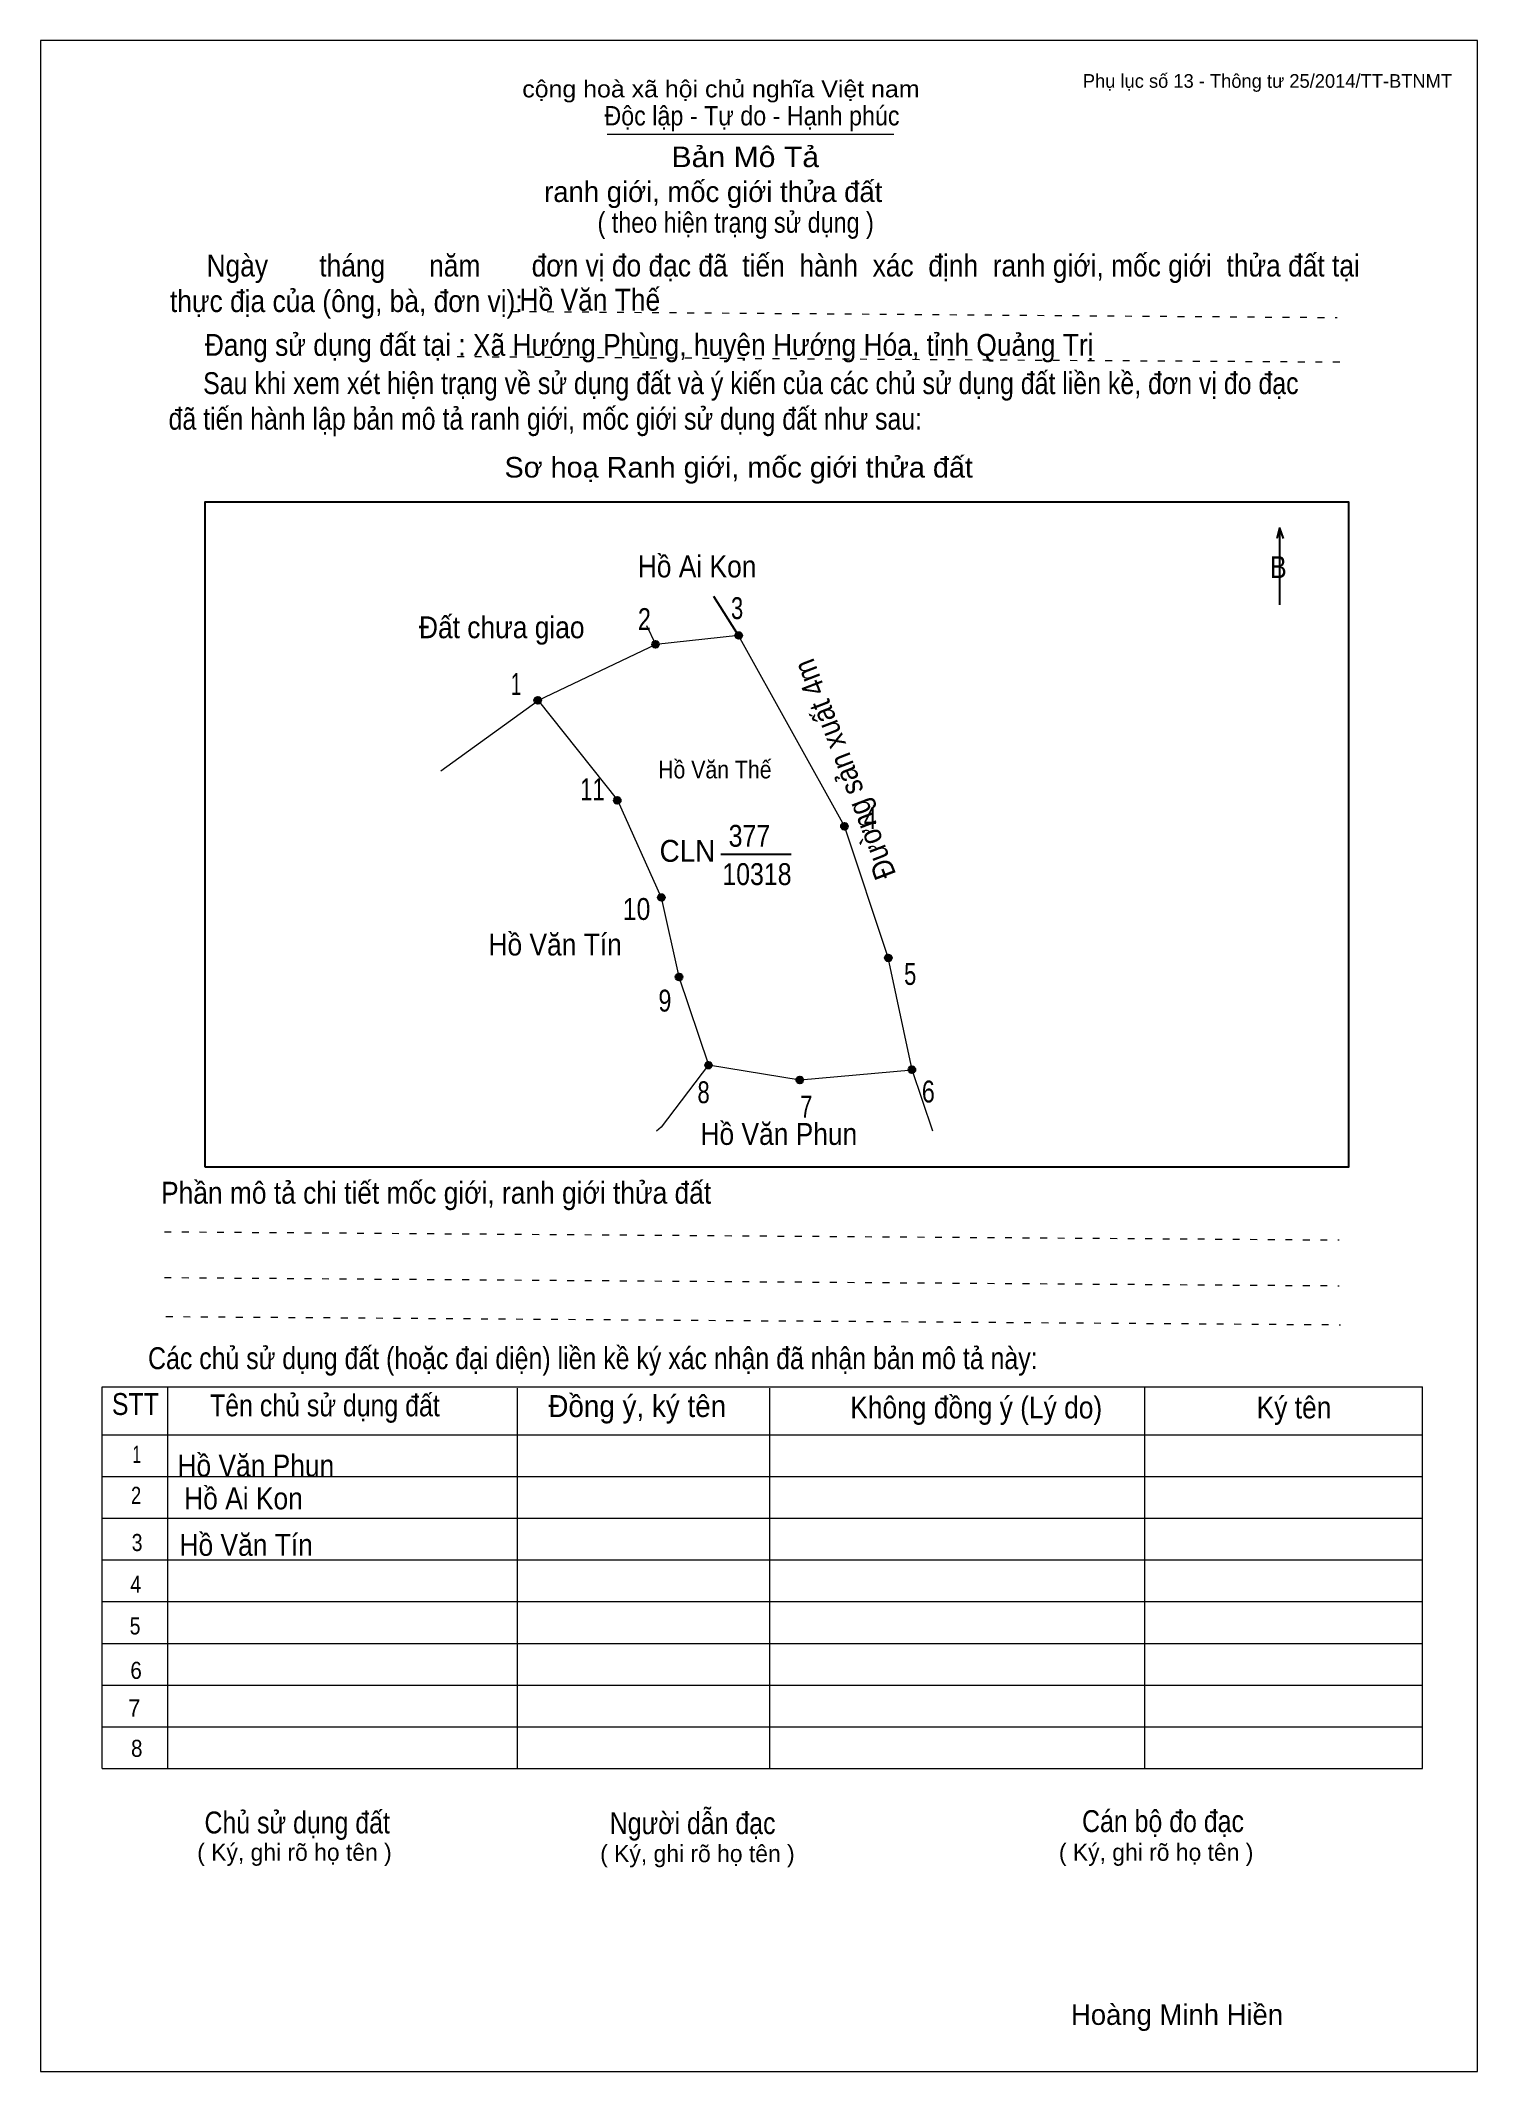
# Model space of a CAD drawing. Header units: centimetres. Extents: x 0 to 21, y 0 to 29.7.
import ezdxf
from ezdxf.enums import TextEntityAlignment as Align

# ---------------------------------------------------------------- set-up
doc = ezdxf.new("R2010")
doc.units = ezdxf.units.CM
doc.header["$LTSCALE"] = 0.13
doc.linetypes.add('DOTTED', pattern=[1.5, 0.3, -1.2])
for name, color, linetype, lineweight in [('1', 7, 'Continuous', 13), ('32', 7, 'Continuous', 25), ('33', 7, 'Continuous', 25), ('61', 7, 'Continuous', 13), ('62', 7, 'Continuous', 13)]:
    doc.layers.add(name, color=color, linetype=linetype, lineweight=lineweight)
for name, color, linetype in [('34', 7, 'Continuous'), ('45', 7, 'Continuous'), ('63', 7, 'Continuous')]:
    doc.layers.add(name, color=color, linetype=linetype)

msp = doc.modelspace()

# ---------------------------------------------------------------- hatches: boundary and pattern name
at = {"layer": '32'}
for points in [[(9.0373, 20.8698, 1), (8.9373, 20.8698, 1)], [(10.2531, 21.0002, 1), (10.1531, 21.0002, 1)], [(7.3158, 20.0521, 1), (7.2158, 20.0521, 1)], [(8.4778, 18.5888, 1), (8.3778, 18.5888, 1)], [(11.7986, 18.2096, 1), (11.6986, 18.2096, 1)], [(9.1234, 17.1686, 1), (9.0234, 17.1686, 1)], [(12.4403, 16.2854, 1), (12.3403, 16.2854, 1)], [(9.3816, 16.0065, 1), (9.2816, 16.0065, 1)], [(9.812, 14.7154, 1), (9.712, 14.7154, 1)], [(12.7846, 14.65, 1), (12.6846, 14.65, 1)], [(11.1462, 14.5002, 1), (11.0462, 14.5002, 1)]]:
    msp.add_hatch(color=256, dxfattribs=at).paths.add_polyline_path(points)

# ---------------------------------------------------------------- linework, layer by layer
at = {"layer": '1', "lineweight": 25}
msp.add_line((10.2, 21), (9.84, 21.57), dxfattribs=at)
at = {"layer": '1'}
msp.add_lwpolyline([(21, 0), (21, 29.7), (0, 29.7), (0, 0)], close=True, dxfattribs=at)
at = {"layer": '32'}
for centre in [(8.9873, 20.8698), (10.2031, 21.0002), (7.2658, 20.0521), (8.4278, 18.5888), (11.7486, 18.2096), (9.0734, 17.1686), (12.3903, 16.2854), (9.3316, 16.0065), (9.762, 14.7154), (12.7346, 14.65), (11.0962, 14.5002)]:
    msp.add_circle(centre, 0.05, dxfattribs=at)
at = {"layer": '33'}
msp.add_line((9.94, 17.8), (10.97, 17.8), dxfattribs=at)
at = {"layer": '61'}
for p, q in [((8.99, 20.87), (8.86, 21.14)), ((8.99, 20.87), (7.27, 20.05)), ((5.85, 19.02), (7.27, 20.05)), ((13.04, 13.75), (12.74, 14.65))]:
    msp.add_line(p, q, dxfattribs=at)
for points in [[(12.74, 14.65), (12.39, 16.29), (11.75, 18.21), (10.2, 21), (8.99, 20.87)], [(7.27, 20.05), (8.43, 18.59), (9.07, 17.17), (9.33, 16.01), (9.76, 14.72)], [(9.76, 14.72), (9.07, 13.81), (9, 13.75)], [(9.76, 14.72), (11.1, 14.5), (12.74, 14.65)]]:
    msp.add_lwpolyline(points, dxfattribs=at)
at = {"layer": '62'}
for p, q in [((8.28, 28.33), (12.47, 28.33)), ((0.9, 10.01), (20.2, 10.01)), ((0.9, 4.43), (0.9, 10.01)), ((1.86, 4.43), (1.86, 10.01)), ((6.97, 4.43), (6.97, 9.99)), ((10.66, 4.43), (10.66, 9.99)), ((16.14, 4.43), (16.14, 10.01)), ((20.2, 4.43), (20.2, 10.01)), ((0.9, 9.31), (20.2, 9.31)), ((0.9, 8.7), (20.2, 8.7)), ((0.9, 8.09), (20.2, 8.09)), ((0.9, 7.48), (20.2, 7.48)), ((0.9, 6.87), (20.2, 6.87)), ((0.9, 6.26), (20.2, 6.26)), ((0.9, 5.65), (20.2, 5.65)), ((0.9, 5.04), (20.2, 5.04)), ((0.9, 4.43), (20.2, 4.43))]:
    msp.add_line(p, q, dxfattribs=at)
at = {"layer": '62', "linetype": 'DOTTED'}
for p, q in [((6.89, 25.74), (18.95, 25.65)), ((6.09, 25.08), (19.04, 25)), ((1.81, 12.28), (18.98, 12.16)), ((1.81, 11.61), (18.98, 11.49)), ((1.83, 11.04), (19, 10.92))]:
    msp.add_line(p, q, dxfattribs=at)
at = {"layer": '62', "lineweight": 25}
for p, q in [((18.11, 22.58), (18.11, 21.45)), ((18.11, 22.57), (18.07, 22.42)), ((18.11, 22.57), (18.16, 22.42))]:
    msp.add_line(p, q, dxfattribs=at)
msp.add_lwpolyline([(2.4, 13.23), (19.12, 13.23), (19.12, 22.95), (2.4, 22.95)], close=True, dxfattribs=at)

# ---------------------------------------------------------------- texts
at = {"layer": '32'}
for s, width, p in [('2', 0.8, (8.825, 21.08)), ('3', 0.75, (10.18, 21.24)), ('1', 0.65, (6.95, 20.13)), ('11', 0.75, (8.065, 18.59)), ('4', 0.8, (12.125, 18.17)), ('10', 0.85, (8.71, 16.84)), ('5', 0.75, (12.71, 15.89)), ('9', 0.8, (9.125, 15.5)), ('8', 0.75, (9.69, 14.16)), ('7', 0.75, (11.19, 13.95)), ('6', 0.8, (12.975, 14.17))]:
    msp.add_text(s, height=0.32, dxfattribs=dict(at, width=width)).set_placement(p, align=Align.CENTER)
at = {"layer": '33'}
for s, width, p in [('Hồ Ai Kon', 0.9, (9.595, 21.85)), ('Đất chưa giao', 0.9, (6.74, 20.96)), ('377', 0.85, (10.36, 17.91)), ('10318', 0.85, (10.47, 17.35)), ('Hồ Văn Tín', 0.9, (7.52, 16.32)), ('Hồ Văn Phun', 0.9, (10.79, 13.55)), ('Hồ Ai Kon', 0.9, (2.965, 8.22))]:
    msp.add_text(s, height=0.32, dxfattribs=dict(at, width=width)).set_placement(p, align=Align.CENTER)
at = {"layer": '33', "width": 0.9}
msp.add_text('Đường sản xuất 4m', height=0.3184, rotation=111, dxfattribs=at).set_placement((11.8981, 19.0979), align=Align.CENTER)
at = {"layer": '33', "width": 0.95}
msp.add_text('CLN', height=0.32, dxfattribs=at).set_placement((9.86, 17.69), align=Align.RIGHT)
at = {"layer": '34', "width": 0.9}
for s, p in [('Hồ Văn Thế', (7, 25.75)), ('Hồ Văn Phun', (2, 8.7)), ('Hồ Văn Tín', (2.03, 7.54))]:
    msp.add_text(s, height=0.32, dxfattribs=at).set_placement(p)
at = {"layer": '45', "width": 0.9}
msp.add_text('Hồ Văn Thế', height=0.2581, dxfattribs=at).set_placement((9.855, 18.91), align=Align.CENTER)
at = {"layer": '62'}
for s, height, width, p in [('cộng hoà xã hội chủ nghĩa Việt nam', 0.2474, 1.1, (7.04, 28.87)), ('Độc lập - Tự do - Hạnh phúc', 0.2828, 0.9, (8.24, 28.46)), ('Bản Mô Tả', 0.3, 1.1, (9.22, 27.85)), ('( theo hiện trạng sử dụng )', 0.3, 0.85, (8.14, 26.89)), ('     Ngày       tháng      năm       đơn vị đo đạc đã  tiến  hành  xác  định  ranh giới, mốc giới  thửa đất tại ', 0.32, 0.9, (1.89, 26.25)), ('thực địa của (ông, bà, đơn vị): ', 0.32, 0.9, (1.89, 25.73)), ('Đang sử dụng đất tại : Xã Hướng Phùng, huyện Hướng Hóa, tỉnh Quảng Trị', 0.32, 0.9, (2.4, 25.09)), ('     Sau khi xem xét hiện trạng về sử dụng đất và ý kiến của các chủ sử dụng đất liền kề, đơn vị đo đạc ', 0.32, 0.85, (1.87, 24.53)), ('đã tiến hành lập bản mô tả ranh giới, mốc giới sử dụng đất như sau:', 0.32, 0.85, (1.87, 24.01)), ('Sơ hoạ Ranh giới, mốc giới thửa đất', 0.3, 1.05, (6.78, 23.31)), ('B', 0.32, 0.85, (17.97, 21.84)), ('Phần mô tả chi tiết mốc giới, ranh giới thửa đất ', 0.32, 0.9, (1.76, 12.69)), ('Các chủ sử dụng đất (hoặc đại diện) liền kề ký xác nhận đã nhận bản mô tả này:', 0.32, 0.85, (1.57, 10.27))]:
    msp.add_text(s, height=height, dxfattribs=dict(at, width=width)).set_placement(p)
msp.add_text('ranh giới, mốc giới thửa đất', height=0.3, dxfattribs=at).set_placement((7.36, 27.34))
for s, height, width, p in [('STT', 0.32, 0.85, (1.385, 9.6)), ('Tên chủ sử dụng đất', 0.32, 0.85, (4.155, 9.58)), ('Đồng ý, ký tên', 0.32, 0.95, (8.72, 9.57)), ('Không đồng ý (Lý do)', 0.32, 0.9, (13.675, 9.55)), ('Ký tên', 0.32, 0.9, (18.32, 9.55)), ('1', 0.25, 0.7, (1.405, 8.9)), ('2', 0.25, 0.8, (1.395, 8.3)), ('3', 0.25, 0.85, (1.41, 7.61)), ('4', 0.25, 0.85, (1.39, 7)), ('5', 0.25, 0.85, (1.38, 6.39)), ('6', 0.25, 0.9, (1.395, 5.74)), ('7', 0.25, 0.95, (1.37, 5.19)), ('8', 0.25, 0.9, (1.405, 4.6)), ('Người dẫn đạc', 0.32, 0.85, (9.53, 3.47)), ('Chủ sử dụng đất', 0.32, 0.85, (3.75, 3.48)), ('Cán bộ đo đạc', 0.32, 0.85, (16.405, 3.5))]:
    msp.add_text(s, height=height, dxfattribs=dict(at, width=width)).set_placement(p, align=Align.CENTER)
for p in [(3.71, 3.08), (9.6, 3.06), (16.305, 3.08)]:
    msp.add_text('( Ký, ghi rõ họ tên )', height=0.25, dxfattribs=at).set_placement(p, align=Align.CENTER)
at = {"layer": '63'}
msp.add_text('Phụ lục số 13 - Thông tư 25/2014/TT-BTNMT', height=0.2, dxfattribs=at).set_placement((20.63, 29.01), align=Align.RIGHT)
msp.add_text('Hoàng Minh Hiền', height=0.3, dxfattribs=at).set_placement((16.61, 0.68), align=Align.CENTER)

doc.saveas('drawing.dxf')
